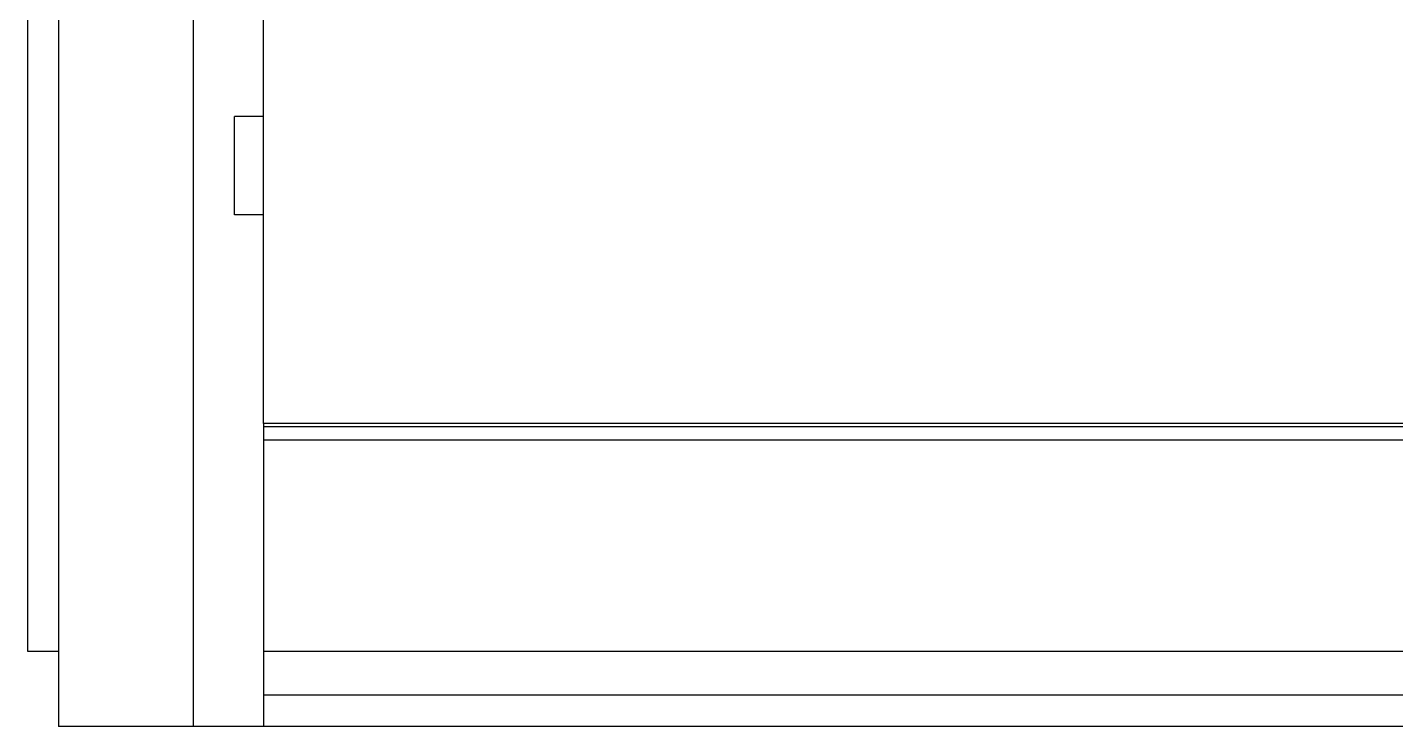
# Model space of a CAD drawing. Header units: metres. Extents: x 54.3 to 102.1, y 17 to 45.8.
# Drawn here: x 94.1093 to 94.344, y 34.3215 to 34.4415 of the extents above; entities that cross this region are included whole.
import ezdxf

# ---------------------------------------------------------------- set-up
doc = ezdxf.new("R2010")
doc.units = ezdxf.units.M
doc.layers.add('Edges', color=7, linetype='Continuous')

# ---------------------------------------------------------------- blocks, each defined once
blk = doc.blocks.new('fr elevation')
for p, q in [((-0.78431, -0.81542), (-0.78431, -2.11174)), ((-0.81277, -1.98934), (-0.81277, -2.09876)), ((-0.80743, -1.98934), (-0.80743, -2.09876)), ((-0.77224, -2.00708), (-0.77224, -1.98934)), ((-0.77725, -2.02394), (-0.77725, -2.00708)), ((-0.77224, -2.00708), (-0.77725, -2.00708)), ((-0.77224, -2.02394), (-0.77224, -2.00708)), ((-0.77224, -2.02394), (-0.77725, -2.02394)), ((-0.77224, -2.0597), (-0.77224, -2.02394)), ((-0.39712, -2.0597), (-0.77224, -2.0597)), ((-0.77224, -2.0597), (-0.77224, -2.0603)), ((-0.39712, -2.06034), (-0.77224, -2.0603)), ((-0.77224, -2.0603), (-0.77224, -2.06256)), ((-0.39712, -2.06256), (-0.77224, -2.06256)), ((-0.77224, -2.06256), (-0.77224, -2.09876)), ((-0.81277, -2.09876), (-0.80743, -2.09876)), ((-0.80743, -2.09876), (-0.80743, -2.11174)), ((-0.77224, -2.09876), (0.75249, -2.09876)), ((-0.77224, -2.09876), (-0.77224, -2.10633)), ((0.75249, -2.10633), (-0.77224, -2.10633)), ((-0.77224, -2.10633), (-0.77224, -2.11174)), ((-0.78431, -2.11174), (-0.80743, -2.11174)), ((-0.77224, -2.11174), (-0.78431, -2.11174)), ((0.75249, -2.11174), (-0.77224, -2.11174))]:
    blk.add_line(p, q)

msp = doc.modelspace()

# ---------------------------------------------------------------- block references
at = {"layer": 'Edges'}
msp.add_blockref('fr elevation', (94.92205, 36.43321), dxfattribs=at)

doc.saveas('drawing.dxf')
